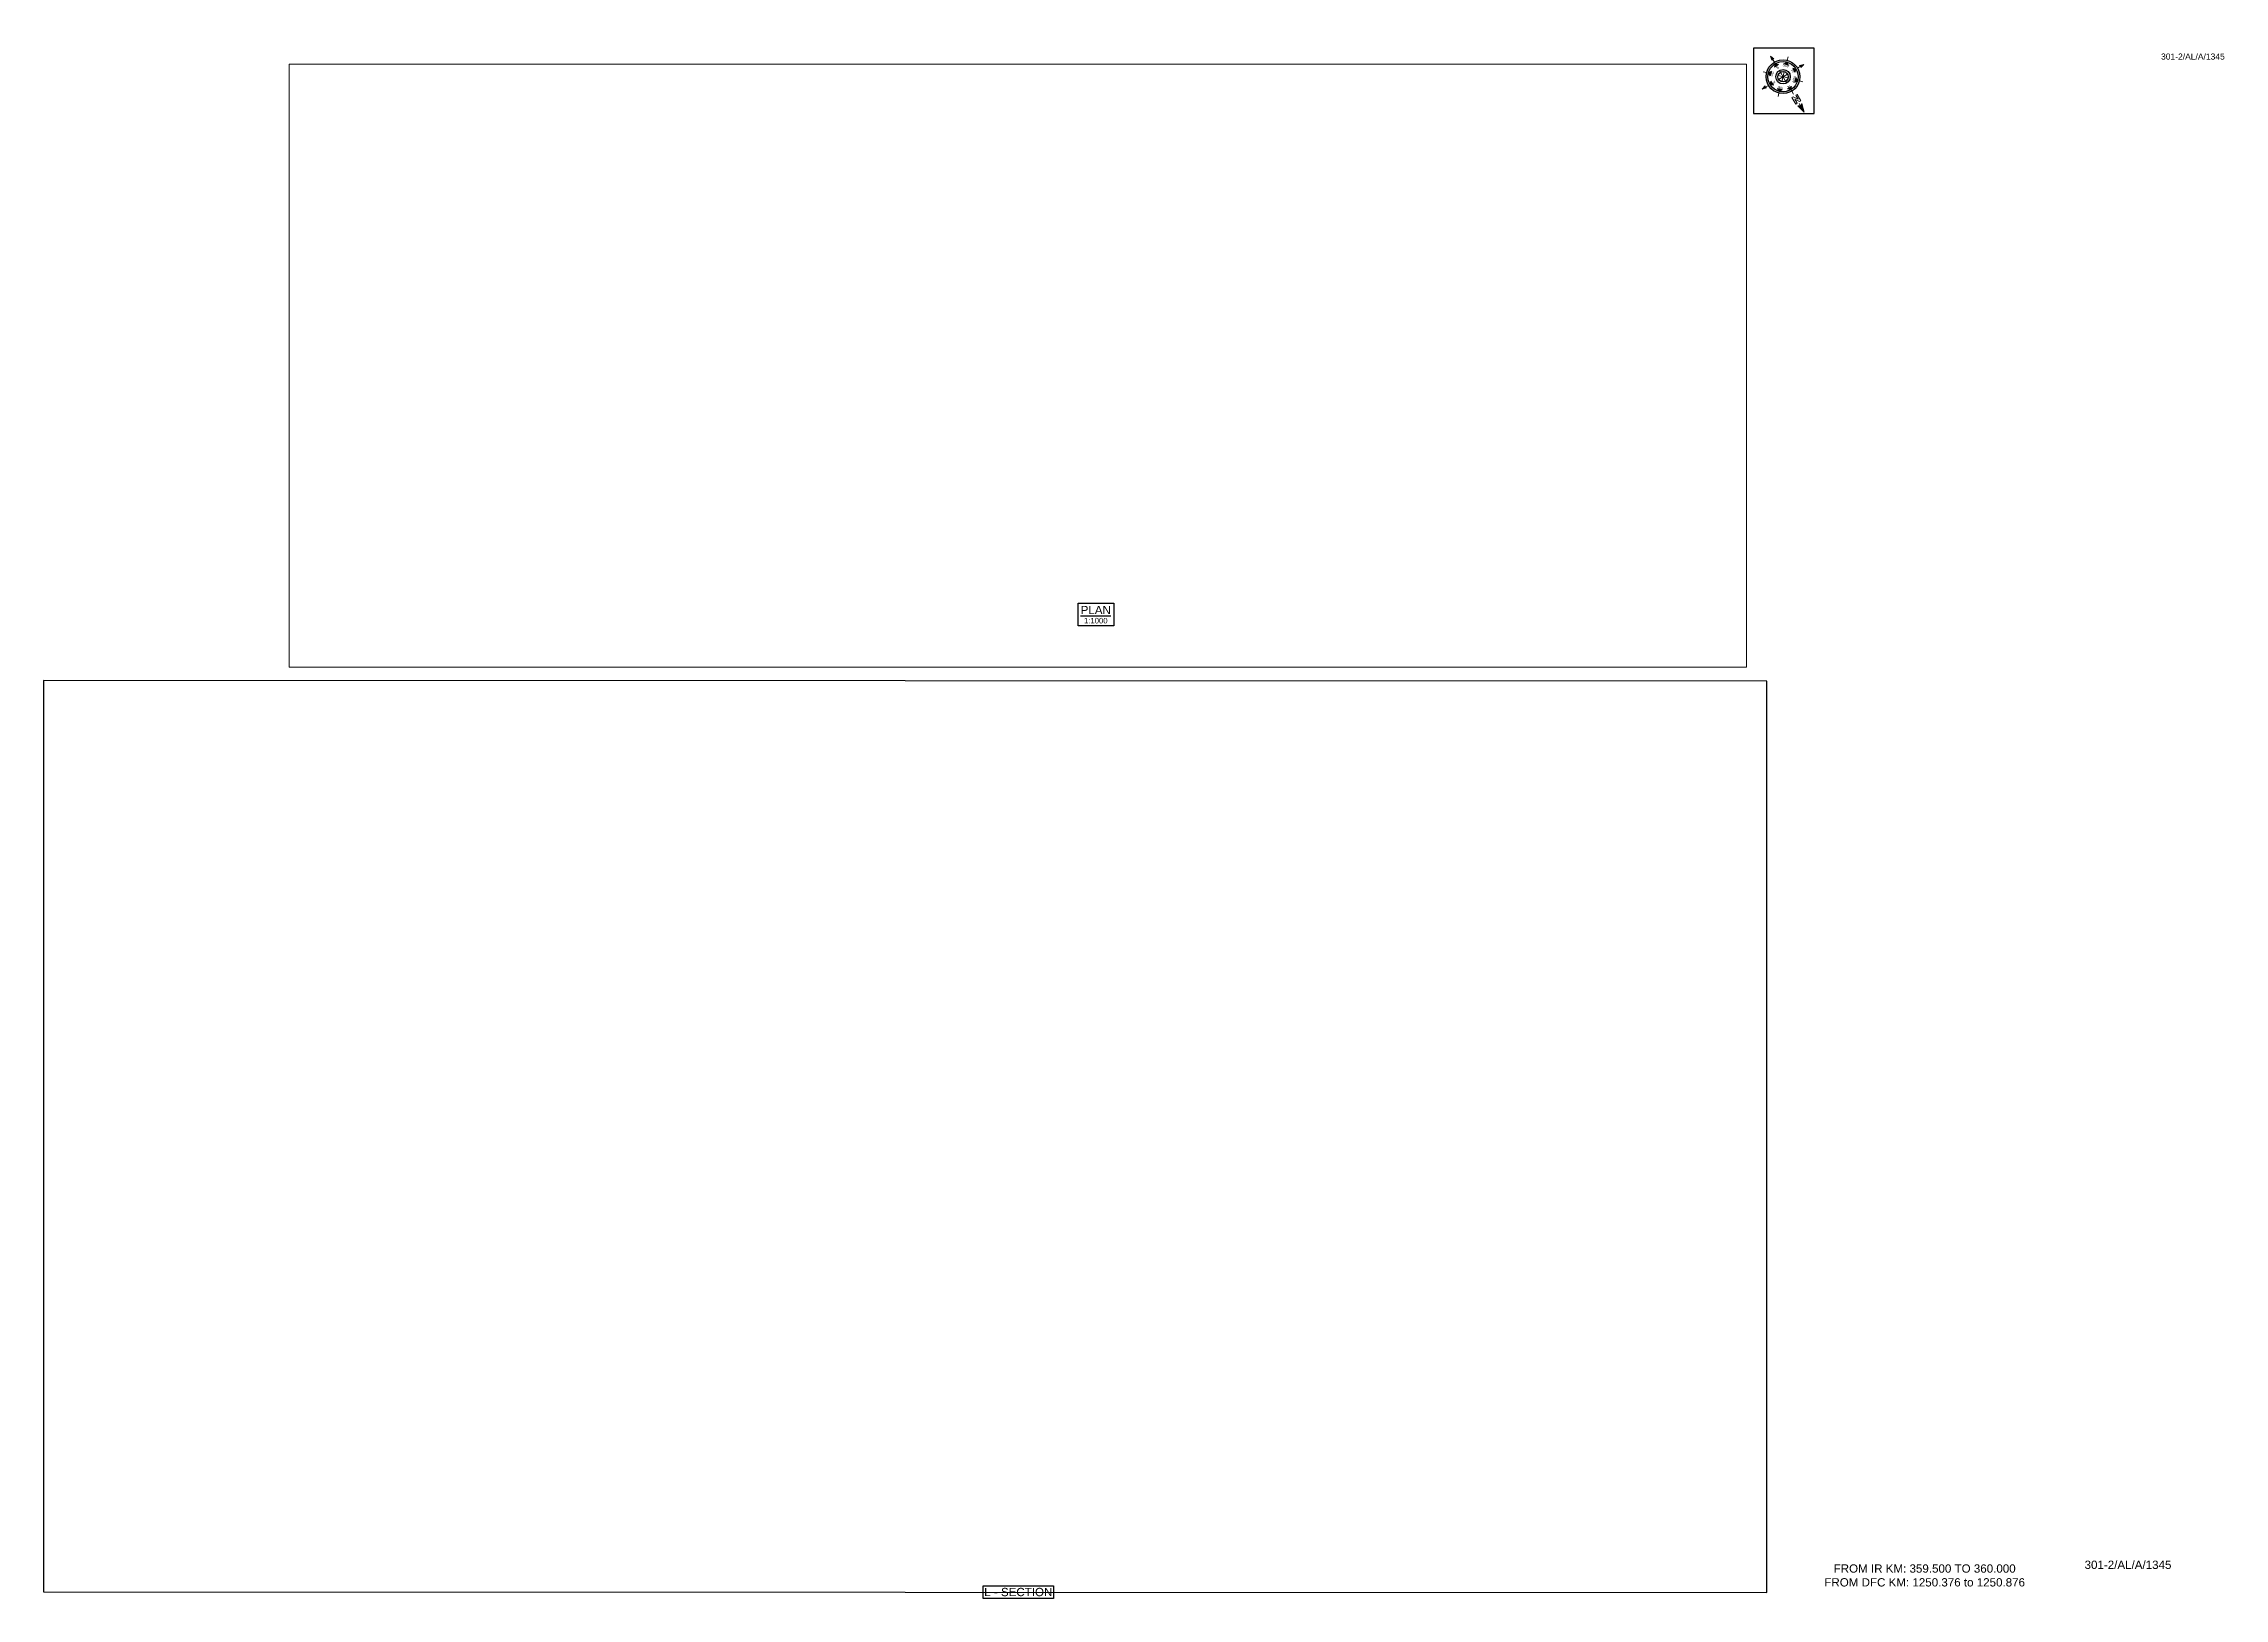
# Paper-space layout '1345' of a CAD drawing. Header units: metres. Extents: x 35 to 825, y 18 to 581.
import ezdxf
from ezdxf.enums import TextEntityAlignment as Align

# ---------------------------------------------------------------- set-up
doc = ezdxf.new("R2010")
doc.units = ezdxf.units.M
doc.header["$MEASUREMENT"] = 0
doc.layers.get('Defpoints').update_dxf_attribs({"color": 5})
doc.layers.add('title', color=7, linetype='Continuous')
doc.styles.get("Standard").update_dxf_attribs({"font": 'arial.ttf'})
doc.styles.add('Style-Arial', font='arial.ttf')

# ---------------------------------------------------------------- blocks, each defined once
blk = doc.blocks.new('N')
for points in [[(0, 8.41), (-0.49, 6.68), (0, 6.93)], [(0.49, 6.68), (0, 6.93), (0, 8.41)], [(-4.93, 0), (-4.07, 0.25), (-4.19, 0)], [(-4.07, -0.25), (-4.19, 0), (-4.93, 0)], [(-3.08, 0), (-2.59, 0.49), (-2.59, -0.49)], [(-2.18, 2.18), (-1.48, 2.18), (-2.18, 1.48)], [(0, 3.08), (0.49, 2.59), (-0.49, 2.59)], [(2.18, 2.18), (2.18, 1.48), (1.48, 2.18)], [(3.08, 0), (2.59, -0.49), (2.59, 0.49)], [(4.07, 0.25), (4.19, 0), (4.93, 0)], [(4.93, 0), (4.07, -0.25), (4.19, 0)], [(-2.18, -2.18), (-2.18, -1.48), (-1.48, -2.18)], [(0, -3.08), (-0.49, -2.59), (0.49, -2.59)], [(0, -4.93), (-0.25, -4.07), (0, -4.19)], [(0.25, -4.07), (0, -4.19), (0, -4.93)], [(2.18, -2.18), (1.48, -2.18), (2.18, -1.48)]]:
    blk.add_hatch(color=7).paths.add_polyline_path(points, flags=0)
h = blk.add_hatch(color=7)
h.paths.add_polyline_path([(0, -3.08), (0, -3.46, 1), (0, 3.46), (0, 3.08, -1)])
h.paths.add_polyline_path([(0, 1.05), (0, 1.48, 1), (0, -1.48), (0, -1.05, -1)])
at = {"color": 7, "linetype": 'ByBlock', "lineweight": 13}
for p, q in [((-0.61, 4.57), (-0.61, 6.12)), ((-0.61, 6.12), (-0.3, 6.12)), ((-0.3, 6.12), (0.32, 5.19)), ((0.32, 4.57), (-0.3, 5.5)), ((-0.3, 5.5), (-0.3, 4.57)), ((0.32, 5.19), (0.32, 6.12)), ((0.32, 6.12), (0.64, 6.12)), ((0.64, 6.12), (0.64, 4.57))]:
    blk.add_line(p, q, dxfattribs=at)
at = {"color": 7, "lineweight": 13}
for p, q in [((0, 6.41), (0, 7.28)), ((-3.46, 0), (-4.19, 0)), ((-2.45, 2.45), (-2.97, 2.97)), ((1.05, 0), (-1.05, 0)), ((-1.05, 0), (1.05, 0)), ((-0.74, 0.74), (0.74, -0.74)), ((0.74, 0.74), (-0.74, -0.74)), ((0.74, -0.74), (-0.74, 0.74)), ((-0.74, -0.74), (0.74, 0.74)), ((0, 3.46), (0, 4.19)), ((0, 3.46), (0, 3.08)), ((0, 1.05), (0, 1.48)), ((0, 1.05), (0, -1.05)), ((0, -1.05), (0, 1.05)), ((2.45, 2.45), (2.97, 2.97)), ((3.46, 0), (4.19, 0)), ((-2.45, -2.45), (-2.97, -2.97)), ((0, -1.05), (0, -1.48)), ((0, -3.46), (0, -3.08)), ((0, -3.46), (0, -4.19)), ((2.45, -2.45), (2.97, -2.97))]:
    blk.add_line(p, q, dxfattribs=at)
at = {"color": 7, "linetype": 'ByBlock', "lineweight": 13}
for points in [[(-0.3, 4.57), (-0.61, 4.57)], [(0.32, 4.57), (0.64, 4.57)]]:
    blk.add_lwpolyline(points, dxfattribs=at)
at = {"color": 7, "lineweight": 13}
for points in [[(0, 8.41), (-0.49, 6.68), (0, 6.93), (0, 6.93)], [(0.49, 6.68), (0, 6.93), (0, 8.41), (0, 8.41)], [(-4.93, 0), (-4.07, 0.25), (-4.19, 0), (-4.19, 0)], [(-4.07, -0.25), (-4.19, 0), (-4.93, 0), (-4.93, 0)], [(-3.08, 0), (-2.59, 0.49), (-2.59, -0.49), (-2.59, -0.49)], [(-2.18, 2.18), (-1.48, 2.18), (-2.18, 1.48), (-2.18, 1.48)], [(0, 3.08), (0.49, 2.59), (-0.49, 2.59), (-0.49, 2.59)], [(2.18, 2.18), (2.18, 1.48), (1.48, 2.18), (1.48, 2.18)], [(3.08, 0), (2.59, -0.49), (2.59, 0.49), (2.59, 0.49)], [(4.07, 0.25), (4.19, 0), (4.93, 0), (4.93, 0)], [(4.93, 0), (4.07, -0.25), (4.19, 0), (4.19, 0)], [(-2.18, -2.18), (-2.18, -1.48), (-1.48, -2.18), (-1.48, -2.18)], [(0, -3.08), (-0.49, -2.59), (0.49, -2.59), (0.49, -2.59)], [(0, -4.93), (-0.25, -4.07), (0, -4.19), (0, -4.19)], [(0.25, -4.07), (0, -4.19), (0, -4.93), (0, -4.93)], [(2.18, -2.18), (1.48, -2.18), (2.18, -1.48), (2.18, -1.48)]]:
    blk.add_lwpolyline(points, close=True, dxfattribs=at)
at = {"color": 7}
for radius in [3.46, 3.08, 1.48, 1.05]:
    blk.add_circle((0, 0), radius, dxfattribs=at)
for s, rotation, p in [('W', 90, (-2.1, 0)), ('NW', 45, (-1.48, 1.48)), ('NE', 315, (1.48, 1.48)), ('E', 270, (1.97, 0)), ('SW', 135, (-1.48, -1.48)), ('SE', 225, (1.48, -1.48))]:
    blk.add_text(s, height=0.6, rotation=rotation, dxfattribs=at).set_placement(p, align=Align.CENTER)
for s, p in [('N', (0, 2.1)), ('S', (0, -2.47))]:
    blk.add_text(s, height=0.6, dxfattribs=at).set_placement(p, align=Align.CENTER)

psp = doc.layouts.new('1345')

# ---------------------------------------------------------------- linework, layer by layer
for points in [[(676, 579), (653.96, 579), (653.96, 555.33), (676, 555.33)], [(374.97, 17.7), (374.97, 22.3), (400.5, 22.3), (400.5, 17.7)]]:
    psp.add_lwpolyline(points, close=True)
at = {"layer": 'Defpoints'}
psp.add_lwpolyline([(34.76, 20.02), (658.8, 19.78), (658.8, 349.85), (34.76, 350.08)], close=True, dxfattribs=at)
at = {"layer": 'title', "color": 7, "linetype": 'Continuous', "lineweight": -3}
psp.add_lwpolyline([(409.43, 378.04), (422.31, 378.04), (422.31, 369.89), (409.43, 369.89)], close=True, dxfattribs=at)

# ---------------------------------------------------------------- block references
at = {"xscale": 1.771541522973351, "yscale": 1.771541522973351, "zscale": 1.771541522973351, "rotation": 210.8636432666273}
psp.add_blockref('N', (664.71, 568.71), dxfattribs=at)

# ---------------------------------------------------------------- texts
at = {"style": 'Style-Arial'}
for height, p in [(2.2, (801.62, 574.91)), (3, (773.92, 28.36))]:
    psp.add_text('301-2/AL/A/1345', height=height, dxfattribs=at).set_placement(p)
at = {"insert": (663.59, 30.01), "char_height": 3, "attachment_point": 1, "style": 'Style-Arial'}
psp.add_mtext_dynamic_manual_height_columns('\\pxqc;FROM IR KM: 359.500 TO 360.000\\P{\\C1;FROM DFC KM: 1250.376 to 1250.876}', width=104.8357, gutter_width=17.5, heights=[0], dxfattribs=at)
at = {"layer": 'title', "color": 7, "linetype": 'Continuous', "lineweight": -3, "style": 'Style-Arial'}
for s, height, p in [('%%UPLAN', 3, (415.81, 375.6)), ('1:1000', 2, (415.81, 371.74))]:
    psp.add_text(s, height=height, dxfattribs=at).set_placement(p, align=Align.MIDDLE)
at = {"layer": 'title', "style": 'Style-Arial'}
psp.add_text('L - SECTION', height=3, rotation=0.00006, dxfattribs=at).set_placement((387.75, 20), align=Align.MIDDLE_CENTER)

# ---------------------------------------------------------------- viewports
at = {"layer": 'Defpoints', "view_twist_angle": 210.94268856}
psp.add_viewport(center=(387.63, 464.09), size=(527.77, 218.2818), view_center_point=(1244470.11, -3231698.17), view_height=218.2818, dxfattribs=at)
at = {"layer": 'Defpoints'}
vp = psp.add_viewport(center=(346.78, 184.93), size=(624.05, 330.2985), view_center_point=(37204.4, -5074.5), view_height=330.2985, status=3, dxfattribs=at)
vp.dxf.flags = 0x10000  # cut along an outline
vp.dxf.clipping_boundary_handle = psp.add_lwpolyline([(34.76, 20.02), (658.8, 19.78), (658.8, 349.85), (34.76, 350.08)], format="xyb", close=True, dxfattribs={"invisible": 1}).dxf.handle

doc.saveas('drawing.dxf')
